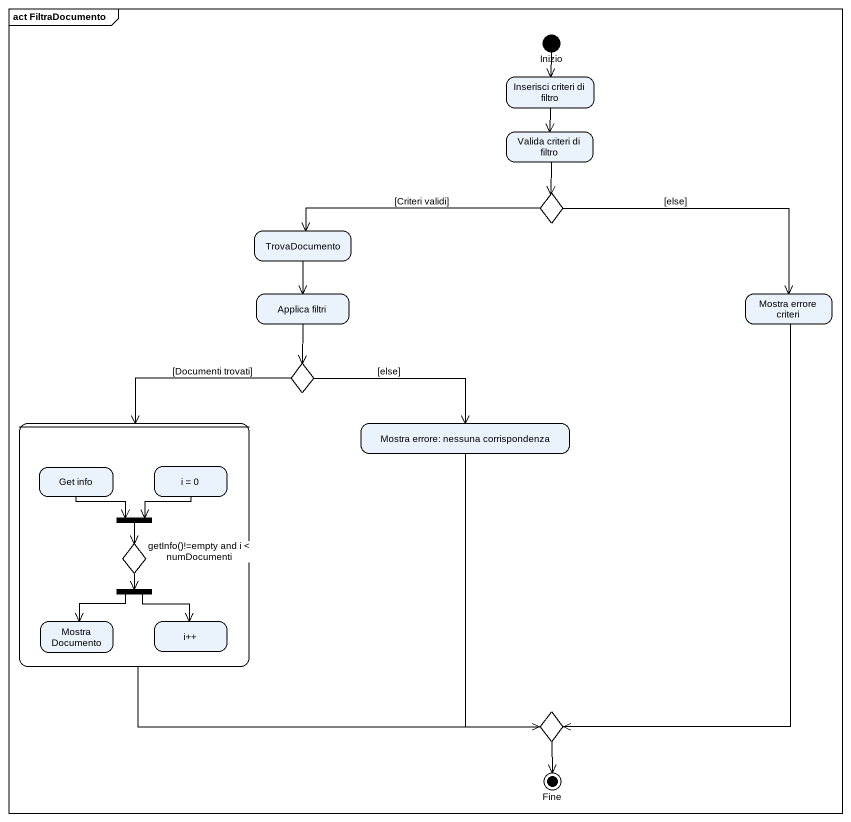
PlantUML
@startuml
mainframe act FiltraDocumento
hide empty description
state Inizio <<start>>
state "Inserisci criteri di filtro" as Inserisci_criteri_di_filtro
state "Valida criteri di filtro" as Valida_criteri_di_filtro
state choice1 <<choice>>
state TrovaDocumento
state "Applica filtri" as Applica_filtri
state "Mostra errore criteri" as Mostra_errore_criteri
state choice2 <<choice>>
state " " as state1 {
  state "Get info" as Get_info
  state "i = 0" as i_0
  state fork1 <<join>>
  state "getInfo()!=empty and i < numDocumenti" as getInfo_empty_and_i <<choice>>
  state fork2 <<fork>>
  state "Mostra Documento" as Mostra_Documento
  state "i++" as i
}
state "Mostra errore: nessuna corrispondenza" as Mostra_errore_nessuna
state choice3 <<choice>>
state Fine <<end>>
Inizio --> Inserisci_criteri_di_filtro
Inserisci_criteri_di_filtro --> Valida_criteri_di_filtro
Valida_criteri_di_filtro --> choice1
choice1 -left-> TrovaDocumento : [Criteri validi]
choice1 -right-> Mostra_errore_criteri : [else]
TrovaDocumento --> Applica_filtri
Applica_filtri --> choice2
Mostra_errore_criteri --> choice3
choice2 --> state1 : [Documenti trovati]
choice2 -right-> Mostra_errore_nessuna : [else]
state1 -right-> choice3
Mostra_errore_nessuna --> choice3
Get_info --> fork1
i_0 --> fork1
fork1 --> getInfo_empty_and_i
getInfo_empty_and_i --> fork2
fork2 --> Mostra_Documento
fork2 --> i
choice3 --> Fine
@enduml
